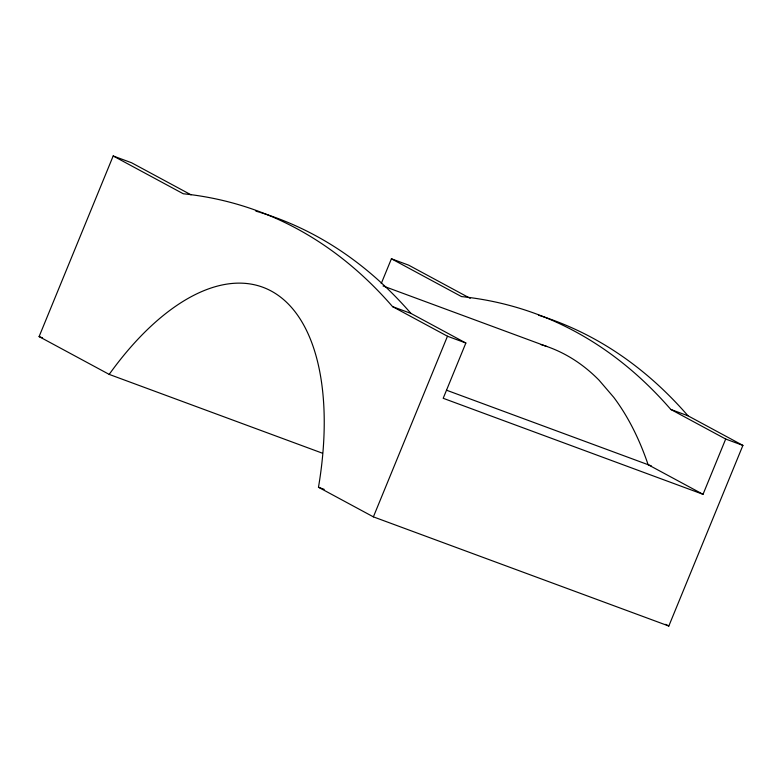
<?xml version="1.0" encoding="UTF-8"?>
<svg xmlns="http://www.w3.org/2000/svg" width="782" height="782" viewBox="0 0 782 782"><rect width="100%" height="100%" fill="white"/><g stroke="black" fill="none" stroke-linecap="round" stroke-linejoin="round"><path stroke-width="1.17" d="M322.174 453.101L109.187 374.392L39.1 336.592L113.185 155.97L131.571 162.764L191.043 194.826M381.235 283.592L391.411 258.783L408.615 265.137L470.207 298.353M538.515 315.195A1208.786 603.264 -69.7 0 1 687.994 415.799L742.9 445.408L668.815 626.03L373.385 516.863L447.47 336.231L392.564 306.622A1208.786 603.264 -69.7 0 0 183.271 193.76L113.185 155.97M260.357 212.469A1208.786 603.264 -69.7 0 1 410.951 313.416L465.857 343.024L443.189 398.292L703.028 494.312L725.696 439.044L670.79 409.436A1208.786 603.264 -69.7 0 0 461.497 296.573L391.411 258.783M383.033 285.958L546.716 346.446M392.564 306.622L410.951 313.416M670.79 409.436L687.994 415.799M447.47 336.231L465.857 343.024M725.696 439.044L742.9 445.408M446.659 390.257L651.347 465.896M39.1 336.592L42.531 337.863M109.187 374.392A260.367 129.939 -69.7 0 1 271.178 291.012A260.367 129.939 -69.7 0 1 318.479 487.254L324.207 489.366M703.028 494.312L648.122 464.704A510.871 254.961 -69.7 0 0 613.753 397.334L599.08 380.218A510.871 254.961 -69.7 0 0 540.988 344.598M665.648 624.329L668.815 626.03M318.479 487.254L373.385 516.863M255.89 211.14A1208.786 603.264 -69.7 0 1 259.243 212.127"/></g></svg>
